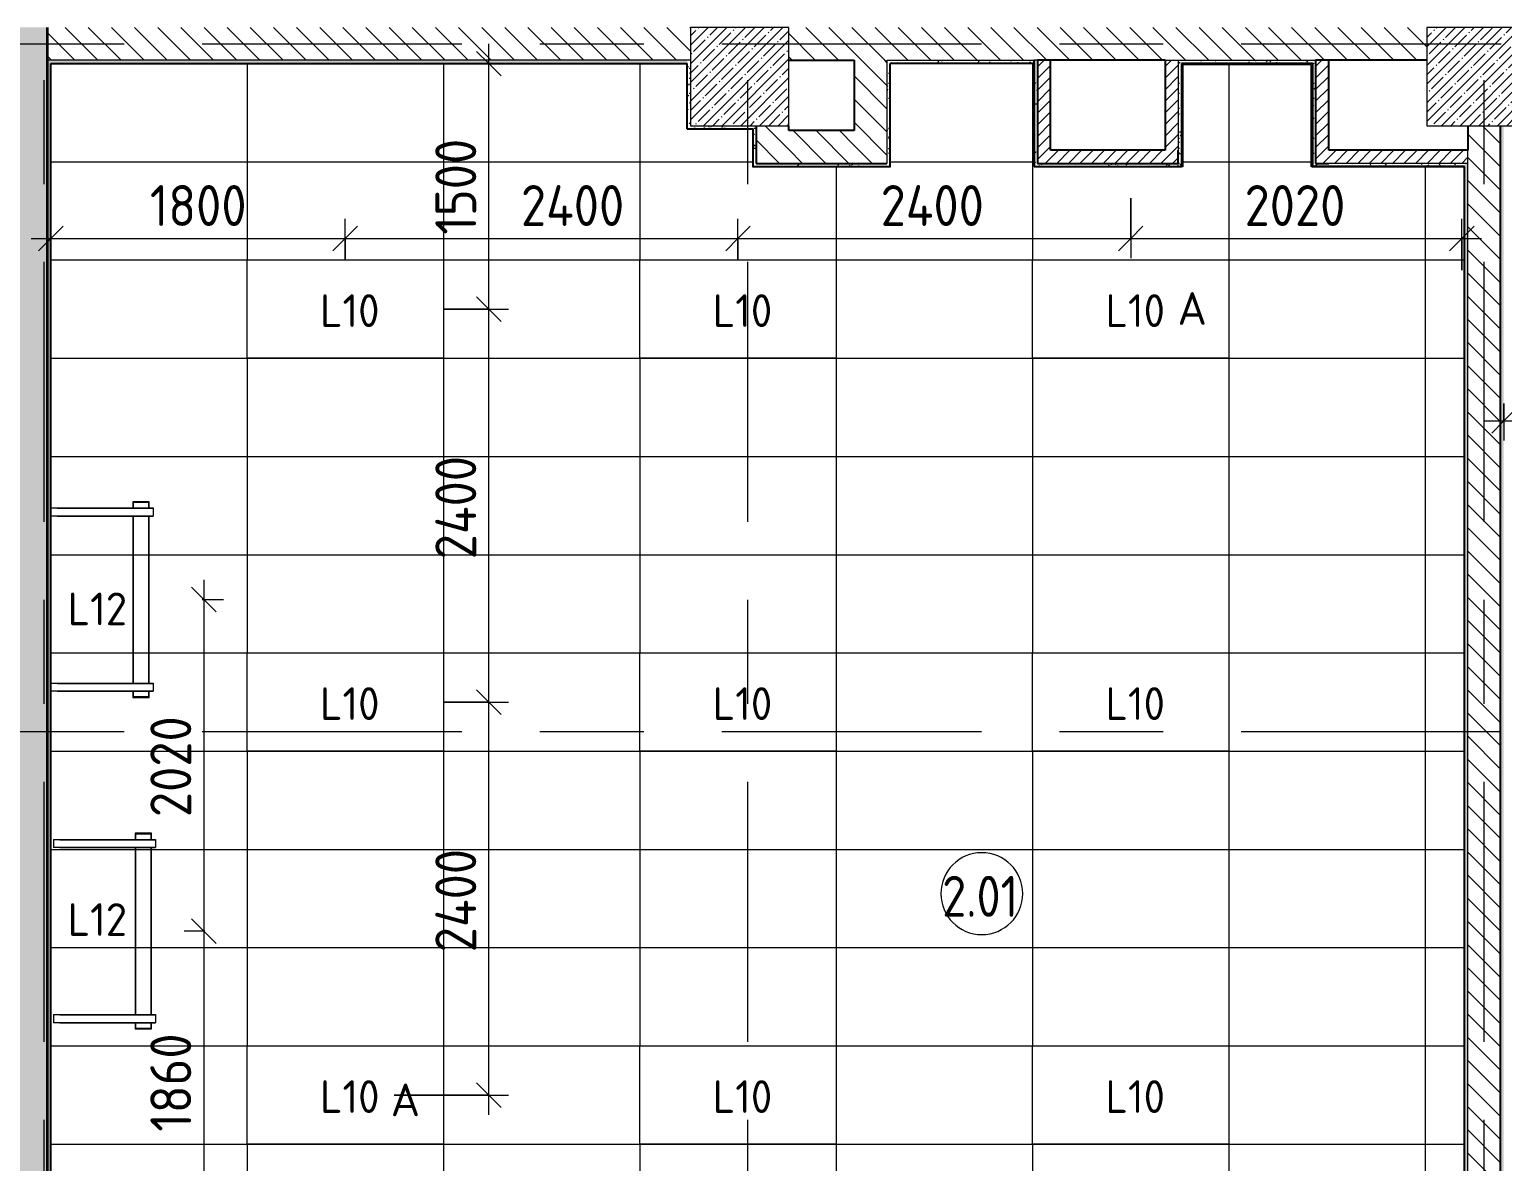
# Model space of a CAD drawing. Header units: millimetres. Extents: x -2911 to 185522, y -8553 to 29000.
# Drawn here: x 3620 to 12622, y 974 to 7888 of the extents above; entities that cross this region are included whole.
import ezdxf

# ---------------------------------------------------------------- set-up
doc = ezdxf.new("R2010")
doc.units = ezdxf.units.MM
doc.linetypes.add('Осевая', pattern=[3175, 635, -476.25, 1587.5, -476.25])
for name, color, linetype, lineweight in [('A-ANNO-DIMS', 7, 'Continuous', 9), ('A-ANNO-DIMS-100', 7, 'Continuous', 9), ('A-AREA-IDEN', 7, 'Continuous', 9), ('A-CLNG-PATT', 7, 'Continuous', 9), ('A-WALL', 7, 'Continuous', 9), ('E-LITE-EQPM-IDEN', 7, 'Continuous', 9), ('I-WALL', 7, 'Continuous', 9), ('S-COLS', 7, 'Continuous', 9), ('Оси-2', 7, 'Осевая', 9)]:
    doc.layers.add(name, color=color, linetype=linetype, lineweight=lineweight)
for name, color, linetype, lineweight, true_color in [('A-ANNO-NOTE', 1, 'Continuous', 9, 0xff0000), ('A-CLNG-1', 7, 'Continuous', 9, 0xc0c0c0), ('A-WALL-1', 7, 'Continuous', 25, 0x3c3c3c), ('A-WALL-3', 7, 'Continuous', 35, 0x3c3c3c), ('A-WALL-FNSH-2', 7, 'Continuous', 13, 0x3c3c3c), ('E-LITE-EQPM-1', 1, 'Continuous', 9, 0xff0000), ('G-ANNO-TEXT-1', 1, 'Continuous', 9, 0xff0000)]:
    doc.layers.add(name, color=color, linetype=linetype, lineweight=lineweight, true_color=true_color)
doc.styles.add('GOST Common', font='GOST_Common.ttf', dxfattribs={"height": 200})
doc.styles.add('GOST Common_1', font='GOST_Common.ttf', dxfattribs={"width": 0.9, "height": 250})
doc.styles.add('ISOCPEUR', font='isocpeur.ttf', dxfattribs={"width": 0.9, "height": 250})
doc.styles.add('ISOCPEUR_1', font='isocpeur.ttf', dxfattribs={"height": 200})
doc.styles.add('ISOCPEUR_2', font='isocpeur.ttf', dxfattribs={"width": 0.9, "height": 200})
doc.dimstyles.new('ISO-2_0_0_9К_Средний_округл2', dxfattribs={"dimscale": 304.8, "dimtxt": 199.196235, "dimasz": 0.492126, "dimexe": 0.393701, "dimexo": 0, "dimgap": 0, "dimtad": 1, "dimdec": 0, "dimrnd": 10, "dimzin": 0, "dimdsep": 46, "dimtxsty": 'ISOCPEUR_2', "dimblk1": 'OBLIQUE', "dimblk2": 'OBLIQUE', "dimsah": 1, "dimcen": 0.09, "dimdle": 0.393701, "dimazin": 0, "dimtfac": 1, "dimtdec": 4, "dimtix": 1, "dimtmove": 0, "dimatfit": 3, "dimfxl": 1, "dimtvp": 1, "dimtolj": 1, "dimtzin": 0, "dimarcsym": 2})
doc.dimstyles.new('ISO-2_5_0_9К_БОЛЬШОЙ', dxfattribs={"dimscale": 304.8, "dimtxt": 248.995294, "dimasz": 0.492126, "dimexe": 0.393701, "dimexo": 0.984252, "dimgap": 0, "dimtad": 1, "dimdec": 0, "dimrnd": 10, "dimzin": 0, "dimdsep": 46, "dimtxsty": 'ISOCPEUR', "dimblk1": 'OBLIQUE', "dimblk2": 'OBLIQUE', "dimsah": 1, "dimcen": 0.09, "dimdle": 0.393701, "dimazin": 0, "dimtfac": 1, "dimtdec": 4, "dimtix": 1, "dimtmove": 0, "dimatfit": 3, "dimfxl": 1, "dimtvp": 1, "dimtolj": 1, "dimtzin": 0, "dimarcsym": 2})
doc.dimstyles.new('ISO-2_5_0_9К_БОЛЬШОЙ_1', dxfattribs={"dimscale": 304.8, "dimtxt": 248.995294, "dimasz": 0.492126, "dimexe": 0.393701, "dimexo": 0.984252, "dimgap": 0, "dimtad": 1, "dimdec": 0, "dimrnd": 10, "dimzin": 0, "dimdsep": 46, "dimtxsty": 'ISOCPEUR', "dimblk1": 'OBLIQUE', "dimblk2": 'OBLIQUE', "dimsah": 1, "dimcen": 0.09, "dimdle": 0.393701, "dimazin": 0, "dimtfac": 1, "dimtdec": 4, "dimtix": 1, "dimtmove": 2, "dimatfit": 3, "dimfxl": 1, "dimtvp": 1, "dimtolj": 1, "dimtzin": 0, "dimarcsym": 2})
pattern_1 = [(135, (0, 0), (-70.7107, -70.7107), [])]
pattern_2 = [(45, (0, 0), (-35.35534, 35.35534), [])]
pattern_3 = [(0, (0, 0), (121.92, 30.48), [10.058, -81.382, 10.058, -81.382, -487.68]), (0, (0, 0), (121.92, 30.48), [-182.88, 10.058, -172.822, 10.058, -81.382, -213.36]), (0, (0, 0), (121.92, 30.48), [-457.2, 10.058, -50.902, 10.058, -142.342]), (120, (45.72, 15.24), (-87.356454, 90.34582), [10.058, -81.382, 10.058, -81.382, -487.68]), (120, (45.72, 15.24), (-87.356454, 90.34582), [-182.88, 10.058, -172.822, 10.058, -81.382, -213.36]), (120, (45.72, 15.24), (-87.356454, 90.34582), [-457.2, 10.058, -50.902, 10.058, -142.342]), (240, (60.96, 76.2), (-34.563546, -120.82582), [10.058, -81.382, 10.058, -81.382, -487.68]), (240, (60.96, 76.2), (-34.563546, -120.82582), [-182.88, 10.058, -172.822, 10.058, -81.382, -213.36]), (240, (60.96, 76.2), (-34.563546, -120.82582), [-457.2, 10.058, -50.902, 10.058, -142.342])]

# ---------------------------------------------------------------- blocks, each defined once
blk = doc.blocks.new('BSC_Колонна _Прямоугольная - 600х600-V32-План расстановки осветительного оборудования 2 этажа в осях 1-12')
at = {"layer": 'S-COLS'}
h = blk.add_hatch(dxfattribs=at)
h.set_pattern_fill('FP_37', color=256, style=0, pattern_type=2)
h.set_pattern_definition([(45, (-7960, -7600), (-57.0246, 57.0246), []), (45, (-7902.975, -7600), (-57.0246, 57.0246), [100.806, -20.161, 3.353, -16.808])])
h.paths.add_polyline_path([(-300, -300), (300, -300), (300, 300), (-300, 300), (-300, -88.7)])
for p, q in [((300, 300), (-300, 300)), ((-300, 300), (-300, -300)), ((300, -300), (300, 300)), ((-300, -300), (300, -300))]:
    blk.add_line(p, q, dxfattribs=at)
blk = doc.blocks.new('BSC_Колонна _Прямоугольная - 600х600-20441433-План расстановки осветительного оборудования 2 этажа в осях 1-12')
at = {"layer": 'S-COLS'}
h = blk.add_hatch(dxfattribs=at)
h.set_pattern_fill('FP_41', color=256, style=0, pattern_type=2)
h.set_pattern_definition([(45, (-12460, -7600), (-57.02463, 57.02463), []), (45, (-12402.975, -7600), (-57.02463, 57.02463), [100.806, -20.161, 3.353, -16.808])])
h.paths.add_polyline_path([(-300, -300), (300, -300), (300, 300), (-300, 300), (-300, -88.7)])
for p, q in [((300, 300), (-300, 300)), ((-300, 300), (-300, -300)), ((300, -300), (300, 300)), ((-300, -300), (300, -300))]:
    blk.add_line(p, q, dxfattribs=at)
blk = doc.blocks.new('E220 IP40 _школа доски 1195-100 IP40 аналог 1-36_ - V1-E0-00270-60000-4001839 _ V2-A0-PR00-00_2_0017_25 _Призма стандарт_-27752235-План расстановки осветительного оборудования 2 этажа в осях 1-12')
at = {"layer": 'E-LITE-EQPM-1'}
for p, q in [((3751, 4966), (3751, 4916)), ((3751, 4966), (3791, 4966)), ((3753, 4918), (3753, 4964)), ((3791, 4964), (3753, 4964)), ((3791, 4966), (4376, 4966)), ((3791, 4964), (3791, 4966)), ((3791, 4964), (4376, 4964)), ((4351, 5003.5), (4251, 5003.5)), ((4251, 5003.5), (4251, 4966)), ((4349, 5000.5), (4253, 5000.5)), ((4253, 5000.5), (4253, 4966)), ((4253, 4966), (4253, 5000.5)), ((4253, 5000.5), (4349, 5000.5)), ((4349, 4966), (4349, 5000.5)), ((4349, 5000.5), (4349, 4966)), ((4351, 4966), (4351, 5003.5)), ((4376, 4966), (4376, 4964)), ((4376, 4964), (4376, 4918)), ((3791, 4916), (3751, 4916)), ((3753, 4918), (3791, 4918)), ((3791, 4918), (4376, 4918)), ((3791, 4916), (3791, 4918)), ((3791, 4916), (4376, 4916)), ((4251, 4916), (4251, 3896)), ((4253, 4916), (4253, 3896)), ((4253, 3896), (4253, 4916)), ((4349, 3896), (4349, 4916)), ((4349, 4916), (4349, 3896)), ((4351, 3896), (4351, 4916)), ((4376, 4918), (4376, 4916)), ((3751, 3896), (3751, 3846)), ((3751, 3896), (3791, 3896)), ((3753, 3848), (3753, 3894)), ((3791, 3894), (3753, 3894)), ((3791, 3896), (4376, 3896)), ((3791, 3894), (3791, 3896)), ((3791, 3894), (4376, 3894)), ((4376, 3896), (4376, 3894)), ((4376, 3894), (4376, 3848)), ((3791, 3846), (3751, 3846)), ((3753, 3848), (3791, 3848)), ((3791, 3848), (4376, 3848)), ((3791, 3846), (3791, 3848)), ((3791, 3846), (4376, 3846)), ((4251, 3846), (4251, 3808.5)), ((4251, 3808.5), (4351, 3808.5)), ((4253, 3846), (4253, 3811.5)), ((4253, 3811.5), (4253, 3846)), ((4253, 3811.5), (4349, 3811.5)), ((4349, 3811.5), (4253, 3811.5)), ((4349, 3811.5), (4349, 3846)), ((4349, 3846), (4349, 3811.5)), ((4351, 3808.5), (4351, 3846)), ((4376, 3848), (4376, 3846))]:
    blk.add_line(p, q, dxfattribs=at)
blk = doc.blocks.new('E220 IP40 _школа доски 1195-100 IP40 аналог 1-36_ - V1-E0-00270-60000-4001839 _ V2-A0-PR00-00_2_0017_25 _Призма стандарт_-V45-План расстановки осветительного оборудования 2 этажа в осях 1-12')
at = {"layer": 'E-LITE-EQPM-1'}
for p, q in [((4366, 2978.5), (4266, 2978.5)), ((4266, 2978.5), (4266, 2941)), ((4364, 2975.5), (4268, 2975.5)), ((4268, 2975.5), (4268, 2941)), ((4268, 2941), (4268, 2975.5)), ((4268, 2975.5), (4364, 2975.5)), ((4364, 2941), (4364, 2975.5)), ((4364, 2975.5), (4364, 2941)), ((4366, 2941), (4366, 2978.5)), ((3766, 2941), (3766, 2891)), ((3766, 2941), (3806, 2941)), ((3806, 2891), (3766, 2891)), ((3768, 2893), (3768, 2939)), ((3806, 2939), (3768, 2939)), ((3768, 2893), (3806, 2893)), ((3806, 2941), (4391, 2941)), ((3806, 2939), (3806, 2941)), ((3806, 2939), (4391, 2939)), ((3806, 2893), (4391, 2893)), ((3806, 2891), (3806, 2893)), ((3806, 2891), (4391, 2891)), ((4266, 2891), (4266, 1871)), ((4268, 2891), (4268, 1871)), ((4268, 1871), (4268, 2891)), ((4364, 1871), (4364, 2891)), ((4364, 2891), (4364, 1871)), ((4366, 1871), (4366, 2891)), ((4391, 2941), (4391, 2939)), ((4391, 2939), (4391, 2893)), ((4391, 2893), (4391, 2891)), ((3766, 1871), (3766, 1821)), ((3766, 1871), (3806, 1871)), ((3806, 1821), (3766, 1821)), ((3768, 1823), (3768, 1869)), ((3806, 1869), (3768, 1869)), ((3768, 1823), (3806, 1823)), ((3806, 1871), (4391, 1871)), ((3806, 1869), (3806, 1871)), ((3806, 1869), (4391, 1869)), ((3806, 1823), (4391, 1823)), ((3806, 1821), (3806, 1823)), ((3806, 1821), (4391, 1821)), ((4266, 1821), (4266, 1783.5)), ((4268, 1821), (4268, 1786.5)), ((4268, 1786.5), (4268, 1821)), ((4364, 1786.5), (4364, 1821)), ((4364, 1821), (4364, 1786.5)), ((4366, 1783.5), (4366, 1821)), ((4391, 1871), (4391, 1869)), ((4391, 1869), (4391, 1823)), ((4391, 1823), (4391, 1821)), ((4266, 1783.5), (4366, 1783.5)), ((4268, 1786.5), (4364, 1786.5)), ((4364, 1786.5), (4268, 1786.5))]:
    blk.add_line(p, q, dxfattribs=at)
blk = doc.blocks.new('Марка_Помещения - Номер-25198446-План расстановки осветительного оборудования 2 этажа в осях 1-12')
at = {"layer": 'A-AREA-IDEN'}
for start, end in [(360, 180), (180, 360)]:
    blk.add_arc((0, 0), 2.5, start, end, dxfattribs=at)
blk = doc.blocks.new('DIMBLOCK79-План расстановки осветительного оборудования 2 этажа в осях 1-12')
at = {"layer": 'A-ANNO-DIMS-100'}
for p, q in [((4685.4, 4526), (4685.4, 2381)), ((4676, 4406), (4805.4, 4406)), ((4685.4, 4406), (4676, 4406)), ((4691, 2381), (4565.4, 2381)), ((4685.4, 2381), (4691, 2381))]:
    blk.add_line(p, q, dxfattribs=at)
at = {"layer": 'A-ANNO-DIMS-100', "lineweight": 20}
for p, q in [((4685.4, 4406), (4610.4, 4481)), ((4685.4, 4406), (4760.4, 4331)), ((4685.4, 2381), (4610.4, 2456)), ((4685.4, 2381), (4760.4, 2306))]:
    blk.add_line(p, q, dxfattribs=at)
at = {"layer": 'A-ANNO-DIMS-100', "color": 0, "insert": (4358.8, 3077.5), "char_height": 250, "width": 758.478, "attachment_point": 1, "rotation": 90, "line_spacing_factor": 1.149209, "style": 'ISOCPEUR'}
blk.add_mtext('2020', dxfattribs=at)
blk = doc.blocks.new('_Oblique')
at = {"color": 0, "linetype": 'ByBlock', "lineweight": -2}
blk.add_line((-0.5, -0.5), (0.5, 0.5), dxfattribs=at)
blk = doc.blocks.new('DIMBLOCK80-План расстановки осветительного оборудования 2 этажа в осях 1-12')
at = {"layer": 'A-ANNO-DIMS-100', "lineweight": 20}
for p, q in [((4685.4, 2381), (4610.4, 2456)), ((4685.4, 2381), (4760.4, 2306)), ((4685.4, 521), (4610.4, 596)), ((4685.4, 521), (4760.4, 446))]:
    blk.add_line(p, q, dxfattribs=at)
at = {"layer": 'A-ANNO-DIMS-100'}
for p, q in [((4691, 2381), (4565.4, 2381)), ((4685.4, 2381), (4685.4, 401)), ((4685.4, 2381), (4691, 2381)), ((4491.5, 521), (4805.4, 521)), ((4685.4, 521), (4491.5, 521))]:
    blk.add_line(p, q, dxfattribs=at)
at = {"layer": 'A-ANNO-DIMS-100', "color": 0, "insert": (4358.8, 1156.5), "char_height": 250, "width": 706.764, "attachment_point": 1, "rotation": 90, "line_spacing_factor": 1.149209, "style": 'ISOCPEUR'}
blk.add_mtext('1860', dxfattribs=at)
blk = doc.blocks.new('DIMBLOCK89-План расстановки осветительного оборудования 2 этажа в осях 1-12')
at = {"layer": 'A-ANNO-DIMS-100'}
for p, q in [((3751, 6416.8), (3751, 6730.8)), ((5549.7, 6479.9), (5549.7, 6730.8)), ((3631, 6610.8), (5549.7, 6610.8)), ((3751, 6610.8), (3751, 6416.8)), ((5549.7, 6610.8), (5549.7, 6479.9))]:
    blk.add_line(p, q, dxfattribs=at)
at = {"layer": 'A-ANNO-DIMS-100', "lineweight": 20}
for p, q in [((3751, 6610.8), (3826, 6685.8)), ((5549.7, 6610.8), (5624.7, 6685.8)), ((3751, 6610.8), (3676, 6535.8)), ((5549.7, 6610.8), (5474.7, 6535.8))]:
    blk.add_line(p, q, dxfattribs=at)
at = {"layer": 'A-ANNO-DIMS-100', "color": 0, "insert": (4355.8, 6937.4), "char_height": 250, "width": 706.764, "attachment_point": 1, "line_spacing_factor": 1.149209, "style": 'ISOCPEUR'}
blk.add_mtext('1800', dxfattribs=at)
blk = doc.blocks.new('DIMBLOCK90-План расстановки осветительного оборудования 2 этажа в осях 1-12')
at = {"layer": 'A-ANNO-DIMS-100'}
for p, q in [((5549.7, 6479.9), (5549.7, 6730.8)), ((7949.7, 6479.9), (7949.7, 6730.8)), ((5549.7, 6610.8), (7949.7, 6610.8)), ((5549.7, 6610.8), (5549.7, 6479.9)), ((7949.7, 6610.8), (7949.7, 6479.9))]:
    blk.add_line(p, q, dxfattribs=at)
at = {"layer": 'A-ANNO-DIMS-100', "lineweight": 20}
for p, q in [((5549.7, 6610.8), (5624.7, 6685.8)), ((7949.7, 6610.8), (8024.7, 6685.8)), ((5549.7, 6610.8), (5474.7, 6535.8)), ((7949.7, 6610.8), (7874.7, 6535.8))]:
    blk.add_line(p, q, dxfattribs=at)
at = {"layer": 'A-ANNO-DIMS-100', "color": 0, "insert": (6623.5, 6937.4), "char_height": 250, "width": 787.208, "attachment_point": 1, "line_spacing_factor": 1.149209, "style": 'ISOCPEUR'}
blk.add_mtext('2400', dxfattribs=at)
blk = doc.blocks.new('DIMBLOCK91-План расстановки осветительного оборудования 2 этажа в осях 1-12')
at = {"layer": 'A-ANNO-DIMS-100'}
for p, q in [((10349.7, 6858.2), (10349.7, 6490.8)), ((10349.7, 6610.8), (10349.7, 6858.2)), ((7949.7, 6479.9), (7949.7, 6730.8)), ((7949.7, 6610.8), (10349.7, 6610.8)), ((7949.7, 6610.8), (7949.7, 6479.9))]:
    blk.add_line(p, q, dxfattribs=at)
at = {"layer": 'A-ANNO-DIMS-100', "lineweight": 20}
for p, q in [((7949.7, 6610.8), (8024.7, 6685.8)), ((10349.7, 6610.8), (10424.7, 6685.8)), ((7949.7, 6610.8), (7874.7, 6535.8)), ((10349.7, 6610.8), (10274.7, 6535.8))]:
    blk.add_line(p, q, dxfattribs=at)
at = {"layer": 'A-ANNO-DIMS-100', "color": 0, "insert": (8821.7, 6937.4), "char_height": 250, "width": 787.208, "attachment_point": 1, "line_spacing_factor": 1.149209, "style": 'ISOCPEUR'}
blk.add_mtext('2400', dxfattribs=at)
blk = doc.blocks.new('DIMBLOCK92-План расстановки осветительного оборудования 2 этажа в осях 1-12')
at = {"layer": 'A-ANNO-DIMS-100'}
for p, q in [((10349.7, 6858.2), (10349.7, 6490.8)), ((10349.7, 6610.8), (10349.7, 6858.2)), ((12374, 6416.8), (12374, 6730.8)), ((10349.7, 6610.8), (12494, 6610.8)), ((12374, 6610.8), (12374, 6416.8))]:
    blk.add_line(p, q, dxfattribs=at)
at = {"layer": 'A-ANNO-DIMS-100', "lineweight": 20}
for p, q in [((10349.7, 6610.8), (10424.7, 6685.8)), ((12374, 6610.8), (12449, 6685.8)), ((10349.7, 6610.8), (10274.7, 6535.8)), ((12374, 6610.8), (12299, 6535.8))]:
    blk.add_line(p, q, dxfattribs=at)
at = {"layer": 'A-ANNO-DIMS-100', "color": 0, "insert": (11045.8, 6937.4), "char_height": 250, "width": 758.478, "attachment_point": 1, "line_spacing_factor": 1.149209, "style": 'ISOCPEUR'}
blk.add_mtext('2020', dxfattribs=at)
blk = doc.blocks.new('DIMBLOCK93-План расстановки осветительного оборудования 2 этажа в осях 1-12')
at = {"layer": 'A-ANNO-DIMS-100', "lineweight": 20}
for p, q in [((6426.9, 3779.9), (6351.9, 3854.9)), ((6426.9, 3779.9), (6501.9, 3704.9)), ((6426.9, 1379.9), (6351.9, 1454.9)), ((6426.9, 1379.9), (6501.9, 1304.9))]:
    blk.add_line(p, q, dxfattribs=at)
at = {"layer": 'A-ANNO-DIMS-100'}
for p, q in [((6147.2, 3779.9), (6546.9, 3779.9)), ((6426.9, 3779.9), (6147.2, 3779.9)), ((6426.9, 1259.9), (6426.9, 3779.9)), ((5849.7, 1379.9), (6546.9, 1379.9)), ((6426.9, 1379.9), (5849.7, 1379.9))]:
    blk.add_line(p, q, dxfattribs=at)
at = {"layer": 'A-ANNO-DIMS-100', "color": 0, "insert": (6100.3, 2251.9), "char_height": 250, "width": 787.208, "attachment_point": 1, "rotation": 90, "line_spacing_factor": 1.149209, "style": 'ISOCPEUR'}
blk.add_mtext('2400', dxfattribs=at)
blk = doc.blocks.new('DIMBLOCK94-План расстановки осветительного оборудования 2 этажа в осях 1-12')
at = {"layer": 'A-ANNO-DIMS-100', "lineweight": 20}
for p, q in [((6426.9, 6179.9), (6351.9, 6254.9)), ((6426.9, 6179.9), (6501.9, 6104.9)), ((6426.9, 3779.9), (6351.9, 3854.9)), ((6426.9, 3779.9), (6501.9, 3704.9))]:
    blk.add_line(p, q, dxfattribs=at)
at = {"layer": 'A-ANNO-DIMS-100'}
for p, q in [((6147.2, 6179.9), (6546.9, 6179.9)), ((6426.9, 6179.9), (6147.2, 6179.9)), ((6426.9, 3779.9), (6426.9, 6179.9)), ((6147.2, 3779.9), (6546.9, 3779.9)), ((6426.9, 3779.9), (6147.2, 3779.9))]:
    blk.add_line(p, q, dxfattribs=at)
at = {"layer": 'A-ANNO-DIMS-100', "color": 0, "insert": (6100.3, 4651.9), "char_height": 250, "width": 787.208, "attachment_point": 1, "rotation": 90, "line_spacing_factor": 1.149209, "style": 'ISOCPEUR'}
blk.add_mtext('2400', dxfattribs=at)
blk = doc.blocks.new('DIMBLOCK95-План расстановки осветительного оборудования 2 этажа в осях 1-12')
at = {"layer": 'A-ANNO-DIMS-100', "lineweight": 20}
for p, q in [((6426.9, 7679), (6351.9, 7754)), ((6426.9, 7679), (6501.9, 7604)), ((6426.9, 6179.9), (6351.9, 6254.9)), ((6426.9, 6179.9), (6501.9, 6104.9))]:
    blk.add_line(p, q, dxfattribs=at)
at = {"layer": 'A-ANNO-DIMS-100'}
for p, q in [((6426.9, 6179.9), (6426.9, 7799)), ((6620.8, 7679), (6306.9, 7679)), ((6426.9, 7679), (6620.8, 7679)), ((6147.2, 6179.9), (6546.9, 6179.9)), ((6426.9, 6179.9), (6147.2, 6179.9))]:
    blk.add_line(p, q, dxfattribs=at)
at = {"layer": 'A-ANNO-DIMS-100', "color": 0, "insert": (6100.3, 6635), "char_height": 250, "width": 706.764, "attachment_point": 1, "rotation": 90, "line_spacing_factor": 1.149209, "style": 'ISOCPEUR'}
blk.add_mtext('1500', dxfattribs=at)
blk = doc.blocks.new('DIMBLOCK96-План расстановки осветительного оборудования 2 этажа в осях 1-12')
at = {"layer": 'A-ANNO-DIMS-100'}
for p, q in [((13919.7, 6179.9), (13919.7, 5378)), ((13919.7, 5498), (13919.7, 6179.9)), ((12631, 5604), (12631, 5378)), ((12631, 5498), (12631, 5604)), ((12511, 5498), (13919.7, 5498))]:
    blk.add_line(p, q, dxfattribs=at)
at = {"layer": 'A-ANNO-DIMS-100', "lineweight": 20}
for p, q in [((12631, 5498), (12556, 5423)), ((12631, 5498), (12706, 5573)), ((13919.7, 5498), (13844.7, 5423)), ((13919.7, 5498), (13994.7, 5573))]:
    blk.add_line(p, q, dxfattribs=at)
at = {"layer": 'A-ANNO-DIMS-100', "color": 0, "insert": (13039.7, 5759.3), "char_height": 200, "width": 565.411, "attachment_point": 1, "line_spacing_factor": 1.149209, "style": 'ISOCPEUR_2'}
blk.add_mtext('1290', dxfattribs=at)

msp = doc.modelspace()

# ---------------------------------------------------------------- hatches: boundary and pattern name
at = {"layer": 'A-CLNG-PATT'}
h = msp.add_hatch(dxfattribs=at)
h.set_pattern_fill('FP_54', color=256, style=0, pattern_type=2)
h.set_pattern_definition([(180, (2551, 3479.5), (-7e-14, -600), []), (270, (2551, 3479.5), (1200, 7e-14), [])])
h.paths.add_polyline_path([(12389, 521), (12389, 7049), (11459, 7049), (11459, 7679), (10661, 7679), (10661, 7049), (9759, 7049), (9759, 7679), (8881, 7679), (8881, 7049), (8039, 7049), (8039, 7279), (7639, 7279), (7639, 7679), (3751, 7679), (3751, 521), (11903.2317, 521)])
h.paths.add_polyline_path([(10949.9069, 1080.2883), (9749.9069, 1080.2883), (9749.9069, 1680.2883), (10949.9069, 1680.2883)])
h.paths.add_polyline_path([(8549.9069, 1080.2883), (7349.9069, 1080.2883), (7349.9069, 1680.2883), (8549.9069, 1680.2883)])
h.paths.add_polyline_path([(4949.9069, 1080.2883), (4949.9069, 1680.2883), (6149.9069, 1680.2883), (6149.9069, 1080.2883), (5810.9585, 1080.2883)])
h.paths.add_polyline_path([(9749.9069, 3480.2883), (9749.9069, 4080.2883), (10949.9069, 4080.2883), (10949.9069, 3480.2883)])
h.paths.add_polyline_path([(7349.9069, 3480.2883), (7349.9069, 4080.2883), (8549.9069, 4080.2883), (8549.9069, 3480.2883)])
h.paths.add_polyline_path([(4949.9069, 3480.2883), (4949.9069, 4080.2883), (6149.9069, 4080.2883), (6149.9069, 3480.2883)])
h.paths.add_polyline_path([(9749.9069, 5880.2883), (9749.9069, 6480.2883), (10949.9069, 6480.2883), (10949.9069, 5880.2883)])
h.paths.add_polyline_path([(7349.9069, 5880.2883), (7349.9069, 6480.2883), (8549.9069, 6480.2883), (8549.9069, 5880.2883)])
h.paths.add_polyline_path([(6149.9069, 5880.2883), (4949.9069, 5880.2883), (4949.9069, 6480.2883), (6149.9069, 6480.2883), (6149.9069, 6464.8623)])
at = {"layer": 'I-WALL'}
h = msp.add_hatch(dxfattribs=at)
h.set_pattern_fill('FP_13', color=256, style=0, pattern_type=2)
h.set_pattern_definition([(45, (0, 0), (-57.0246, 57.0246), []), (45, (57.025, 0), (-57.0246, 57.0246), [100.806, -20.161, 3.353, -16.808])])
h.paths.add_polyline_path([(3678.6629, -100), (3730, -100), (3730, 7900), (3510, 7900), (3510, -100)])
h = msp.add_hatch(dxfattribs=at)
h.set_pattern_fill('FP_11', color=256, style=0, pattern_type=2)
h.set_pattern_definition(pattern_1)
h.paths.add_polyline_path([(15558.5956, 7700), (16660, 7700), (16660, 7900), (12760, 7900), (12760, 7700), (14340.141, 7700)])
h.paths.add_polyline_path([(11480, 7700), (12160, 7700), (12160, 7900), (8260, 7900), (8260, 7700), (11460, 7700)])
h.paths.add_polyline_path([(7029.4132, 7700), (7660, 7700), (7660, 7900), (3730, 7900), (3730, 7700), (4592.5039, 7700)])
h = msp.add_hatch(dxfattribs=at)
h.set_pattern_fill('FP_48', color=256, style=0, pattern_type=2)
h.set_pattern_definition(pattern_3)
h.paths.add_polyline_path([(7639, 7680), (7640, 7680), (7640, 7700), (3730, 7700), (3730, 7680), (7029.4132, 7680)])
h = msp.add_hatch(dxfattribs=at)
h.set_pattern_fill('FP_48', color=256, style=0, pattern_type=2)
h.set_pattern_definition(pattern_3)
h.paths.add_polyline_path([(3730, 140), (3750, 140), (3750, 7680), (3730, 7680), (3730, 186.1757)])
h = msp.add_hatch(dxfattribs=at)
h.set_pattern_fill('FP_48', color=256, style=0, pattern_type=2)
h.set_pattern_definition(pattern_3)
h.paths.add_polyline_path([(7640, 7300), (7660, 7300), (7660, 7700), (7640, 7700), (7640, 7511.3101)])
h = msp.add_hatch(dxfattribs=at)
h.set_pattern_fill('FP_11', color=256, style=0, pattern_type=2)
h.set_pattern_definition(pattern_1)
h.paths.add_polyline_path([(8660, 7070), (8860, 7070), (8860, 7700), (8660, 7700), (8660, 7270)])
h = msp.add_hatch(dxfattribs=at)
h.set_pattern_fill('FP_48', color=256, style=0, pattern_type=2)
h.set_pattern_definition(pattern_3)
h.paths.add_polyline_path([(9759, 7680), (9760, 7680), (9760, 7700), (8860, 7700), (8860, 7680), (9466.3224, 7680)])
h = msp.add_hatch(dxfattribs=at)
h.set_pattern_fill('FP_48', color=256, style=0, pattern_type=2)
h.set_pattern_definition(pattern_3)
h.paths.add_polyline_path([(8880, 7070), (8880, 7680), (8860, 7680), (8860, 7070)])
h = msp.add_hatch(dxfattribs=at)
h.set_pattern_fill('FP_48', color=256, style=0, pattern_type=2)
h.set_pattern_definition(pattern_3)
h.paths.add_polyline_path([(9780, 7070), (9780, 7700), (9760, 7700), (9760, 7070)])
h = msp.add_hatch(dxfattribs=at)
h.set_pattern_fill('FP_21', color=256, style=0, pattern_type=2)
h.set_pattern_definition(pattern_2)
h.paths.add_polyline_path([(9860, 7070), (9860, 7700), (9780, 7700), (9780, 7070)])
h = msp.add_hatch(dxfattribs=at)
h.set_pattern_fill('FP_21', color=256, style=0, pattern_type=2)
h.set_pattern_definition(pattern_2)
h.paths.add_polyline_path([(10560, 7150), (10640, 7150), (10640, 7700), (10560, 7700), (10560, 7511.3101)])
h = msp.add_hatch(dxfattribs=at)
h.set_pattern_fill('FP_48', color=256, style=0, pattern_type=2)
h.set_pattern_definition(pattern_3)
h.paths.add_polyline_path([(11459, 7680), (11460, 7680), (11460, 7700), (10640, 7700), (10640, 7680), (10684.7771, 7680)])
h = msp.add_hatch(dxfattribs=at)
h.set_pattern_fill('FP_48', color=256, style=0, pattern_type=2)
h.set_pattern_definition(pattern_3)
h.paths.add_polyline_path([(10660, 7050), (10660, 7680), (10640, 7680), (10640, 7050)])
h = msp.add_hatch(dxfattribs=at)
h.set_pattern_fill('FP_48', color=256, style=0, pattern_type=2)
h.set_pattern_definition(pattern_3)
h.paths.add_polyline_path([(11460, 7070), (11480, 7070), (11480, 7700), (11460, 7700), (11460, 7511.3101)])
h = msp.add_hatch(dxfattribs=at)
h.set_pattern_fill('FP_21', color=256, style=0, pattern_type=2)
h.set_pattern_definition(pattern_2)
h.paths.add_polyline_path([(11560, 7070), (11560, 7700), (11480, 7700), (11480, 7070)])
h = msp.add_hatch(dxfattribs=at)
h.set_pattern_fill('FP_48', color=256, style=0, pattern_type=2)
h.set_pattern_definition(pattern_3)
h.paths.add_polyline_path([(8039, 7280), (8040, 7280), (8040, 7300), (7640, 7300), (7640, 7280), (7660, 7280)])
h = msp.add_hatch(dxfattribs=at)
h.set_pattern_fill('FP_48', color=256, style=0, pattern_type=2)
h.set_pattern_definition(pattern_3)
h.paths.add_polyline_path([(8040, 7070), (8060, 7070), (8060, 7300), (8040, 7300), (8040, 7279)])
h = msp.add_hatch(dxfattribs=at)
h.set_pattern_fill('FP_11', color=256, style=0, pattern_type=2)
h.set_pattern_definition(pattern_1)
h.paths.add_polyline_path([(8247.8678, 7070), (8260, 7070), (8260, 7300), (8060, 7300), (8060, 7070)])
h = msp.add_hatch(dxfattribs=at)
h.set_pattern_fill('FP_11', color=256, style=0, pattern_type=2)
h.set_pattern_definition(pattern_1)
h.paths.add_polyline_path([(12610, 500), (12610, 7300), (12410, 7300), (12410, 500), (12512.459, 500)])
h = msp.add_hatch(dxfattribs=at)
h.set_pattern_fill('FP_48', color=256, style=0, pattern_type=2)
h.set_pattern_definition(pattern_3)
h.paths.add_polyline_path([(12610, 500), (12630, 500), (12630, 7300), (12610, 7300), (12610, 1232.6234)])
h = msp.add_hatch(dxfattribs=at)
h.set_pattern_fill('FP_11', color=256, style=0, pattern_type=2)
h.set_pattern_definition(pattern_1)
h.paths.add_polyline_path([(8660, 7070), (8660, 7270), (8260, 7270), (8260, 7070)])
h = msp.add_hatch(dxfattribs=at)
h.set_pattern_fill('FP_21', color=256, style=0, pattern_type=2)
h.set_pattern_definition(pattern_2)
h.paths.add_polyline_path([(10640, 7070), (10640, 7150), (9860, 7150), (9860, 7070)])
h = msp.add_hatch(dxfattribs=at)
h.set_pattern_fill('FP_21', color=256, style=0, pattern_type=2)
h.set_pattern_definition(pattern_2)
h.paths.add_polyline_path([(12390, 7070), (12410, 7070), (12410, 7150), (11560, 7150), (11560, 7070), (11903.2317, 7070)])
h = msp.add_hatch(dxfattribs=at)
h.set_pattern_fill('FP_48', color=256, style=0, pattern_type=2)
h.set_pattern_definition(pattern_3)
h.paths.add_polyline_path([(8880, 7050), (8880, 7070), (8040, 7070), (8040, 7050), (8247.8678, 7050)])
h = msp.add_hatch(dxfattribs=at)
h.set_pattern_fill('FP_48', color=256, style=0, pattern_type=2)
h.set_pattern_definition(pattern_3)
h.paths.add_polyline_path([(10640, 7050), (10640, 7070), (9760, 7070), (9760, 7050)])
h = msp.add_hatch(dxfattribs=at)
h.set_pattern_fill('FP_48', color=256, style=0, pattern_type=2)
h.set_pattern_definition(pattern_3)
h.paths.add_polyline_path([(12389, 7050), (12390, 7050), (12390, 7070), (11460, 7070), (11460, 7050), (11903.2317, 7050)])
h = msp.add_hatch(dxfattribs=at)
h.set_pattern_fill('FP_48', color=256, style=0, pattern_type=2)
h.set_pattern_definition(pattern_3)
h.paths.add_polyline_path([(12390, 500), (12410, 500), (12410, 7070), (12390, 7070), (12390, 520)])

# ---------------------------------------------------------------- linework, layer by layer
at = {"layer": 'A-ANNO-NOTE'}
for p, q in [((4949.6606, 6479.9486), (6149.6606, 6479.9486)), ((4949.6606, 5879.9486), (4949.6606, 6479.9486)), ((6149.6606, 6479.9486), (6149.6606, 5879.9486)), ((7349.6606, 6479.9486), (8549.6606, 6479.9486)), ((7349.6606, 5879.9486), (7349.6606, 6479.9486)), ((8549.6606, 6479.9486), (8549.6606, 5879.9486)), ((9749.6606, 6479.9486), (10949.6606, 6479.9486)), ((9749.6606, 5879.9486), (9749.6606, 6479.9486)), ((10949.6606, 6479.9486), (10949.6606, 5879.9486)), ((6149.6606, 5879.9486), (4949.6606, 5879.9486)), ((8549.6606, 5879.9486), (7349.6606, 5879.9486)), ((10949.6606, 5879.9486), (9749.6606, 5879.9486)), ((4949.6606, 4079.9486), (6149.6606, 4079.9486)), ((4949.6606, 3479.9486), (4949.6606, 4079.9486)), ((6149.6606, 4079.9486), (6149.6606, 3479.9486)), ((7349.6606, 4079.9486), (8549.6606, 4079.9486)), ((7349.6606, 3479.9486), (7349.6606, 4079.9486)), ((8549.6606, 4079.9486), (8549.6606, 3479.9486)), ((9749.6606, 4079.9486), (10949.6606, 4079.9486)), ((9749.6606, 3479.9486), (9749.6606, 4079.9486)), ((10949.6606, 4079.9486), (10949.6606, 3479.9486)), ((6149.6606, 3479.9486), (4949.6606, 3479.9486)), ((8549.6606, 3479.9486), (7349.6606, 3479.9486)), ((10949.6606, 3479.9486), (9749.6606, 3479.9486)), ((4949.6606, 1679.9486), (6149.6606, 1679.9486)), ((4949.6606, 1079.9486), (4949.6606, 1679.9486)), ((6149.6606, 1679.9486), (6149.6606, 1079.9486)), ((7349.6606, 1679.9486), (8549.6606, 1679.9486)), ((7349.6606, 1079.9486), (7349.6606, 1679.9486)), ((8549.6606, 1679.9486), (8549.6606, 1079.9486)), ((9749.6606, 1679.9486), (10949.6606, 1679.9486)), ((9749.6606, 1079.9486), (9749.6606, 1679.9486)), ((10949.6606, 1679.9486), (10949.6606, 1079.9486)), ((6149.6606, 1079.9486), (4949.6606, 1079.9486)), ((8549.6606, 1079.9486), (7349.6606, 1079.9486)), ((10949.6606, 1079.9486), (9749.6606, 1079.9486))]:
    msp.add_line(p, q, dxfattribs=at)
at = {"layer": 'A-CLNG-1'}
for p, q in [((4949.9069, 5880.2883), (4949.9069, 6480.2883)), ((4949.9069, 6480.2883), (6149.9069, 6480.2883)), ((6149.9069, 6480.2883), (6149.9069, 5880.2883)), ((7349.9069, 5880.2883), (7349.9069, 6480.2883)), ((7349.9069, 6480.2883), (8549.9069, 6480.2883)), ((8549.9069, 6480.2883), (8549.9069, 5880.2883)), ((9749.9069, 5880.2883), (9749.9069, 6480.2883)), ((9749.9069, 6480.2883), (10949.9069, 6480.2883)), ((10949.9069, 6480.2883), (10949.9069, 5880.2883)), ((6149.9069, 5880.2883), (4949.9069, 5880.2883)), ((8549.9069, 5880.2883), (7349.9069, 5880.2883)), ((10949.9069, 5880.2883), (9749.9069, 5880.2883)), ((4949.9069, 3480.2883), (4949.9069, 4080.2883)), ((4949.9069, 4080.2883), (6149.9069, 4080.2883)), ((6149.9069, 4080.2883), (6149.9069, 3480.2883)), ((7349.9069, 3480.2883), (7349.9069, 4080.2883)), ((7349.9069, 4080.2883), (8549.9069, 4080.2883)), ((8549.9069, 4080.2883), (8549.9069, 3480.2883)), ((9749.9069, 3480.2883), (9749.9069, 4080.2883)), ((9749.9069, 4080.2883), (10949.9069, 4080.2883)), ((10949.9069, 4080.2883), (10949.9069, 3480.2883)), ((6149.9069, 3480.2883), (4949.9069, 3480.2883)), ((8549.9069, 3480.2883), (7349.9069, 3480.2883)), ((10949.9069, 3480.2883), (9749.9069, 3480.2883)), ((4949.9069, 1080.2883), (4949.9069, 1680.2883)), ((4949.9069, 1680.2883), (6149.9069, 1680.2883)), ((6149.9069, 1680.2883), (6149.9069, 1080.2883)), ((7349.9069, 1080.2883), (7349.9069, 1680.2883)), ((7349.9069, 1680.2883), (8549.9069, 1680.2883)), ((8549.9069, 1680.2883), (8549.9069, 1080.2883)), ((9749.9069, 1080.2883), (9749.9069, 1680.2883)), ((9749.9069, 1680.2883), (10949.9069, 1680.2883)), ((10949.9069, 1680.2883), (10949.9069, 1080.2883)), ((6149.9069, 1080.2883), (4949.9069, 1080.2883)), ((8549.9069, 1080.2883), (7349.9069, 1080.2883)), ((10949.9069, 1080.2883), (9749.9069, 1080.2883))]:
    msp.add_line(p, q, dxfattribs=at)
at = {"layer": 'A-WALL'}
for p, q in [((7660, 7700), (3730, 7700)), ((3751, 7679), (3750, 7679)), ((8860, 7700), (9760, 7700)), ((8860, 7700), (8860, 7070)), ((9780, 7700), (9760, 7700)), ((10560, 7700), (11480, 7700)), ((10640, 7700), (10640, 7150)), ((10661, 7679), (10660, 7679)), ((11459, 7679), (11459, 7680)), ((12410, 500), (12410, 7150)), ((12410, 7070), (11560, 7070))]:
    msp.add_line(p, q, dxfattribs=at)
at = {"layer": 'A-WALL-1'}
for p, q in [((3750, 7680), (7640, 7680)), ((3750, 140), (3750, 7680)), ((7640, 7280), (7640, 7680)), ((8260, 7700), (8660, 7700)), ((8660, 7700), (8660, 7270)), ((8880, 7050), (8880, 7680)), ((9760, 7680), (8880, 7680)), ((9760, 7700), (9760, 7070)), ((9760, 7680), (9760, 7700)), ((10560, 7700), (9780, 7700)), ((9780, 7700), (9780, 7070)), ((9860, 7150), (9860, 7700)), ((10560, 7700), (10560, 7150)), ((11460, 7680), (10660, 7680)), ((10660, 7680), (10660, 7050)), ((11460, 7680), (11460, 7050)), ((12160, 7700), (11480, 7700)), ((11480, 7700), (11480, 7070)), ((11560, 7150), (11560, 7700)), ((8060, 7300), (8060, 7070)), ((8260, 7270), (8260, 7300)), ((12410, 7300), (12410, 7150)), ((12610, 500), (12610, 7300)), ((7640, 7280), (8040, 7280)), ((8040, 7280), (8040, 7050)), ((8660, 7270), (8260, 7270)), ((10560, 7150), (9860, 7150)), ((10640, 7070), (10640, 7150)), ((12410, 7150), (11560, 7150)), ((8040, 7050), (8880, 7050)), ((8060, 7070), (8860, 7070)), ((9760, 7070), (9760, 7050)), ((9760, 7050), (10660, 7050)), ((9780, 7070), (10640, 7070)), ((12390, 7050), (11460, 7050)), ((11480, 7070), (11560, 7070)), ((12390, 520), (12390, 7050))]:
    msp.add_line(p, q, dxfattribs=at)
at = {"layer": 'A-WALL-3'}
msp.add_line((3730, -100), (3730, 7900), dxfattribs=at)
at = {"layer": 'A-WALL-FNSH-2'}
for p, q in [((3751, 7679), (7639, 7679)), ((3751, 141), (3751, 7679)), ((7639, 7279), (7639, 7680)), ((9760, 7679), (8880, 7679)), ((8881, 7049), (8881, 7679)), ((9759, 7680), (9759, 7049)), ((9760, 7070), (9760, 7680)), ((9760, 7680), (9760, 7680)), ((10661, 7679), (11459, 7679)), ((10661, 7049), (10661, 7679)), ((11459, 7679), (11459, 7049)), ((7639, 7279), (8040, 7279)), ((8039, 7280), (8039, 7049)), ((8039, 7049), (8881, 7049)), ((9759, 7049), (10661, 7049)), ((11459, 7049), (12389, 7049)), ((12389, 7049), (12389, 521))]:
    msp.add_line(p, q, dxfattribs=at)
at = {"layer": 'I-WALL'}
for p, q in [((10668, 7672), (10668, 7049)), ((11452, 7672), (10668, 7672)), ((11452, 7049), (11452, 7672)), ((10668, 7049), (10661, 7049)), ((11459, 7049), (11452, 7049)), ((11459, 7050), (11460, 7050))]:
    msp.add_line(p, q, dxfattribs=at)
at = {"layer": 'Оси-2'}
for p, q in [((3710, 593.7414), (3710, 24898.0711)), ((8010, 593.7414), (8010, 24898.0711)), ((12510, 593.7414), (12510, 24898.0711)), ((389, 7800), (36260, 7800)), ((389, 3600), (36260, 3600))]:
    msp.add_line(p, q, dxfattribs=at)

# ---------------------------------------------------------------- block references
at = {"layer": 'A-AREA-IDEN', "xscale": 99.99999999999993, "yscale": 99.99999999999993, "zscale": 99.99999999999993}
msp.add_blockref('Марка_Помещения - Номер-25198446-План расстановки осветительного оборудования 2 этажа в осях 1-12', (9439.9282, 2610.029), dxfattribs=at)
at = {"layer": 'E-LITE-EQPM-1'}
for name in ['E220 IP40 _школа доски 1195-100 IP40 аналог 1-36_ - V1-E0-00270-60000-4001839 _ V2-A0-PR00-00_2_0017_25 _Призма стандарт_-27752235-План расстановки осветительного оборудования 2 этажа в осях 1-12', 'E220 IP40 _школа доски 1195-100 IP40 аналог 1-36_ - V1-E0-00270-60000-4001839 _ V2-A0-PR00-00_2_0017_25 _Призма стандарт_-V45-План расстановки осветительного оборудования 2 этажа в осях 1-12']:
    msp.add_blockref(name, (0, 0), dxfattribs=at)
at = {"layer": 'S-COLS'}
for name, p in [('BSC_Колонна _Прямоугольная - 600х600-V32-План расстановки осветительного оборудования 2 этажа в осях 1-12', (7960, 7600)), ('BSC_Колонна _Прямоугольная - 600х600-20441433-План расстановки осветительного оборудования 2 этажа в осях 1-12', (12460, 7600))]:
    msp.add_blockref(name, p, dxfattribs=at)

# ---------------------------------------------------------------- texts
at = {"layer": 'A-AREA-IDEN', "insert": (9198.045, 2718.5883), "char_height": 250, "width": 606.07575, "attachment_point": 1, "style": 'GOST Common_1'}
msp.add_mtext('2.01', dxfattribs=at)
at = {"layer": 'E-LITE-EQPM-IDEN', "char_height": 200, "width": 472.995625, "attachment_point": 1, "style": 'GOST Common'}
for s, insert in [('L10', (5395.7385, 6270.5667)), ('L10', (7795.7385, 6270.5667)), ('L10', (10195.7385, 6270.5667)), ('L12', (3853.4451, 4449.0207)), ('L10', (5395.7385, 3870.5667)), ('L10', (7795.7385, 3870.5667)), ('L10', (10195.7385, 3870.5667)), ('L12', (3853.4451, 2551.7151)), ('L10', (5395.7385, 1470.5667)), ('L10', (7795.7385, 1470.5667)), ('L10', (10195.7385, 1470.5667))]:
    msp.add_mtext(s, dxfattribs=dict(at, insert=insert))
at = {"layer": 'G-ANNO-TEXT-1', "char_height": 200, "width": 224.4725, "attachment_point": 1, "style": 'ISOCPEUR_1'}
for insert in [(10635.6797, 6283.7503), (5827.484, 1450.5092)]:
    msp.add_mtext('\\fISOCPEUR|b0|i0|c204|p34|;А', dxfattribs=dict(at, insert=insert))

# ---------------------------------------------------------------- dimensions: what is measured, and where the dimension line sits
at = {"layer": 'A-ANNO-DIMS'}
for base, p1, p2, override, picture, middle in [((6426.8898, 7679), (5847.1606, 6179.9486), (6320.8238, 7679), {"dimpost": '<>', "dimfxl": 1572.104351}, 'DIMBLOCK95-План расстановки осветительного оборудования 2 этажа в осях 1-12', (6301.8898, 6929.4743)), ((6426.8898, 6179.9486), (5847.1606, 3779.9486), (5847.1606, 6179.9486), {"dimpost": '<>', "dimfxl": 2400}, 'DIMBLOCK94-План расстановки осветительного оборудования 2 этажа в осях 1-12', (6301.8898, 4979.9486)), ((4685.4062, 2381.0317), (4376, 4406.0078), (4391, 2381.0317), {"dimpost": '<>', "dimfxl": 2025.031706}, 'DIMBLOCK79-План расстановки осветительного оборудования 2 этажа в осях 1-12', (4560.4062, 3393.5197)), ((6426.8898, 3779.9486), (5549.6606, 1379.9486), (5847.1606, 3779.9486), {"dimpost": '<>', "dimfxl": 2418.36851}, 'DIMBLOCK93-План расстановки осветительного оборудования 2 этажа в осях 1-12', (6301.8898, 2579.9486)), ((4685.4062, 521), (4391, 2381.0317), (4791.4723, 521), {"dimpost": '<>', "dimfxl": 1902.654951}, 'DIMBLOCK80-План расстановки осветительного оборудования 2 этажа в осях 1-12', (4560.4062, 1451.0158))]:
    dim = msp.add_linear_dim(base=base, p1=p1, p2=p2, angle=90, dimstyle='ISO-2_5_0_9К_БОЛЬШОЙ', override=override, dxfattribs=at)
    dim.commit()
    dim.dimension.update_dxf_attribs({"geometry": picture, "text_midpoint": middle})
for base, p1, p2, dimstyle, override, picture, middle in [((5549.6606, 6610.779), (3751, 6716.845), (5549.6606, 6179.9486), 'ISO-2_5_0_9К_БОЛЬШОЙ', {"dimpost": '<>', "dimfxl": 1877.082259}, 'DIMBLOCK89-План расстановки осветительного оборудования 2 этажа в осях 1-12', (4650.3303, 6735.779)), ((10349.6606, 6610.779), (7949.6606, 6179.9486), (10349.6606, 6558.2469), 'ISO-2_5_0_9К_БОЛЬШОЙ', {"dimpost": '<>', "dimfxl": 2429.631587}, 'DIMBLOCK91-План расстановки осветительного оборудования 2 этажа в осях 1-12', (9149.6606, 6735.779)), ((12374, 6610.779), (10349.6606, 6558.2469), (12374, 6716.845), 'ISO-2_5_0_9К_БОЛЬШОЙ', {"dimpost": '<>', "dimfxl": 2030.542599}, 'DIMBLOCK92-План расстановки осветительного оборудования 2 этажа в осях 1-12', (11361.8303, 6735.779)), ((13919.6606, 5497.9641), (12631, 5604.0301), (13919.6606, 6179.9486), 'ISO-2_0_0_9К_Средний_округл2', {"dimpost": '<>', "dimfxl": 1411.498584}, 'DIMBLOCK96-План расстановки осветительного оборудования 2 этажа в осях 1-12', (13275.3303, 5597.9641))]:
    dim = msp.add_linear_dim(base=base, p1=p1, p2=p2, dimstyle=dimstyle, override=override, dxfattribs=at)
    dim.commit()
    dim.dimension.update_dxf_attribs({"geometry": picture, "text_midpoint": middle})
dim = msp.add_linear_dim(base=(7949.6606, 6610.779), p1=(5549.6606, 6179.9486), p2=(7949.6606, 6179.9486), dimstyle='ISO-2_5_0_9К_БОЛЬШОЙ_1', override={"dimpost": '<>', "dimfxl": 2400}, dxfattribs=at)
dim.commit()
dim.dimension.update_dxf_attribs({"geometry": 'DIMBLOCK90-План расстановки осветительного оборудования 2 этажа в осях 1-12', "text_midpoint": (7017.0939, 6770.7263), "dimtype": 160})

doc.saveas('drawing.dxf')
